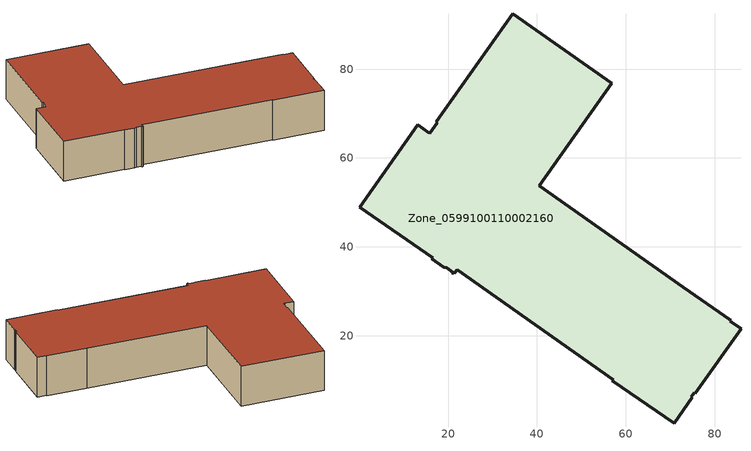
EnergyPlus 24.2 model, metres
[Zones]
Zone_0599100110002160
 floor ground (C_G): 74.8,6.27 75.03,6.11 70.91,0.28 57,9.81 57.17,10.07 22.04,34.85 21.44,33.99 21.25,34.13 21.11,33.93 20.91,34.07 21.05,34.28 19.68,35.27 19.03,35.4 16.35,37.3 16.51,37.53 0.07,48.96 13.18,67.48 15.63,65.73 15.67,65.79 15.93,65.61 17.59,67.94 17.32,68.13 34.54,92.46 56.86,76.78 40.58,53.77 72.95,30.95 83.64,23.46 83.52,23.28 85.95,21.54 75.64,6.98 75.42,7.14 z4.09
 wall outside (C_F): 83.64,23.46 72.95,30.95 40.58,53.77 56.86,76.78 34.54,92.46 17.32,68.13 17.59,67.94 15.93,65.61 15.67,65.79 15.63,65.73 13.18,67.48 0.07,48.96 16.51,37.53 16.35,37.3 19.03,35.4 19.68,35.27 21.05,34.28 20.91,34.07 21.11,33.93 21.25,34.13 21.44,33.99 22.04,34.85 57.17,10.07 57,9.81 70.91,0.28 75.03,6.11 74.8,6.27 75.42,7.14 75.64,6.98 85.95,21.54 83.52,23.28 83.64,23.46 z4.09:17.91
 roof outside (C_R): 75.03,6.11 74.8,6.27 75.42,7.14 75.64,6.98 85.95,21.54 83.52,23.28 83.64,23.46 72.95,30.95 40.58,53.77 56.86,76.78 34.54,92.46 17.32,68.13 17.59,67.94 15.93,65.61 15.67,65.79 15.63,65.73 13.18,67.48 0.07,48.96 16.51,37.53 16.35,37.3 19.03,35.4 19.68,35.27 21.05,34.28 20.91,34.07 21.11,33.93 21.25,34.13 21.44,33.99 22.04,34.85 57.17,10.07 57,9.81 70.91,0.28 z17.91
[BUILDING]
Pand.0599100110002160: North Axis=0; Terrain=City; Loads Convergence Tolerance Value=0.04; Temperature Convergence Tolerance Value=0.4; Solar Distribution=FullExterior; Maximum Number of Warmup Days=25; Minimum Number of Warmup Days=1
[Site:Location]
Rotterdam.The.Hague.AP_ZH_NLD Design_Conditions: Latitude=51.96; Longitude=4.45; Time Zone=1; Elevation=-4.5
[SITE:GROUNDTEMPERATURE:BUILDINGSURFACE]
18, 18, 18, 18, 18, 18, 18, 18, 18, 18, 18, 18
[MATERIAL] Thermal Absorptance=0.9; Solar Absorptance=0.7; Visible Absorptance=0.7
Name | Roughness | Thickness | Conductivity | Density | Specific Heat
G.TC.2015-2018 | MediumSmooth | 0.15 | 0.0428571 | 540 | 1210
F.TC.2015-2018 | Rough | 0.3 | 0.0666667 | 1920 | 840
R.TC.2015-2018 | MediumRough | 0.2 | 0.0333333 | 1500 | 1000
[CONSTRUCTION]
C_G: G.TC.2015-2018
C_F: F.TC.2015-2018
C_R: R.TC.2015-2018
[ZONE]
Zone_0599100110002160: Type=1; Multiplier=1; Ceiling Height=Autocalculate; Volume=Autocalculate; Floor Area=autocalculate; Part of Total Floor Area=Yes
[ZONEINFILTRATION:DESIGNFLOWRATE]
Infil_Zone_0599100110002160: Zone or ZoneList or Space or SpaceList=Zone_0599100110002160; Schedule=AlwaysOn; Design Flow Rate Calculation Method=Flow/Area; Flow Rate per Floor Area=0.0015; Constant Term Coefficient=1; Temperature Term Coefficient=0; Velocity Term Coefficient=0; Velocity Squared Term Coefficient=0
[HVACTEMPLATE:ZONE:IDEALLOADSAIRSYSTEM]
Zone_0599100110002160: Maximum Heating Supply Air Temperature=50; Minimum Cooling Supply Air Temperature=13; Maximum Heating Supply Air Humidity Ratio=0.0156; Minimum Cooling Supply Air Humidity Ratio=0.0077; Heating Limit=NoLimit; Cooling Limit=NoLimit; Dehumidification Control Type=ConstantSensibleHeatRatio; Cooling Sensible Heat Ratio=0.7; Dehumidification Setpoint=60; Humidification Control Type=None; Humidification Setpoint=30; Outdoor Air Method=None; Outdoor Air Flow Rate per Person=0.00944; Outdoor Air Flow Rate per Zone Floor Area=0; Outdoor Air Flow Rate per Zone=0; Demand Controlled Ventilation Type=None; Outdoor Air Economizer Type=NoEconomizer; Heat Recovery Type=None; Sensible Heat Recovery Effectiveness=0.7; Latent Heat Recovery Effectiveness=0.65
[ZONECONTROL:THERMOSTAT]
ThermostatControl_Zone_0599100110002160: Zone or ZoneList=Zone_0599100110002160; Control Type Schedule=DualSetpointControlType; Control 1=Thermostat_Zone_0599100110002160; Temperature Difference Between Cutout And Setpoint=0
[THERMOSTATSETPOINT:DUALSETPOINT]
Thermostat_Zone_0599100110002160: Heating Setpoint Temperature Schedule=HeatingSetpoint_Zone_0599100110002160; Cooling Setpoint Temperature Schedule=CoolingSetpoint_Zone_0599100110002160
[SCHEDULE:COMPACT]
HeatingSetpoint_Zone_0599100110002160: Through: 12/31, For: AllDays, Until: 24:00, 21
CoolingSetpoint_Zone_0599100110002160: Through: 12/31, For: AllDays, Until: 24:00, 24
DualSetpointControlType: Through: 12/31, For: AllDays, Until: 24:00, 4
AlwaysOn: Through: 12/31, For: AllDays, Until: 24:00, 1
